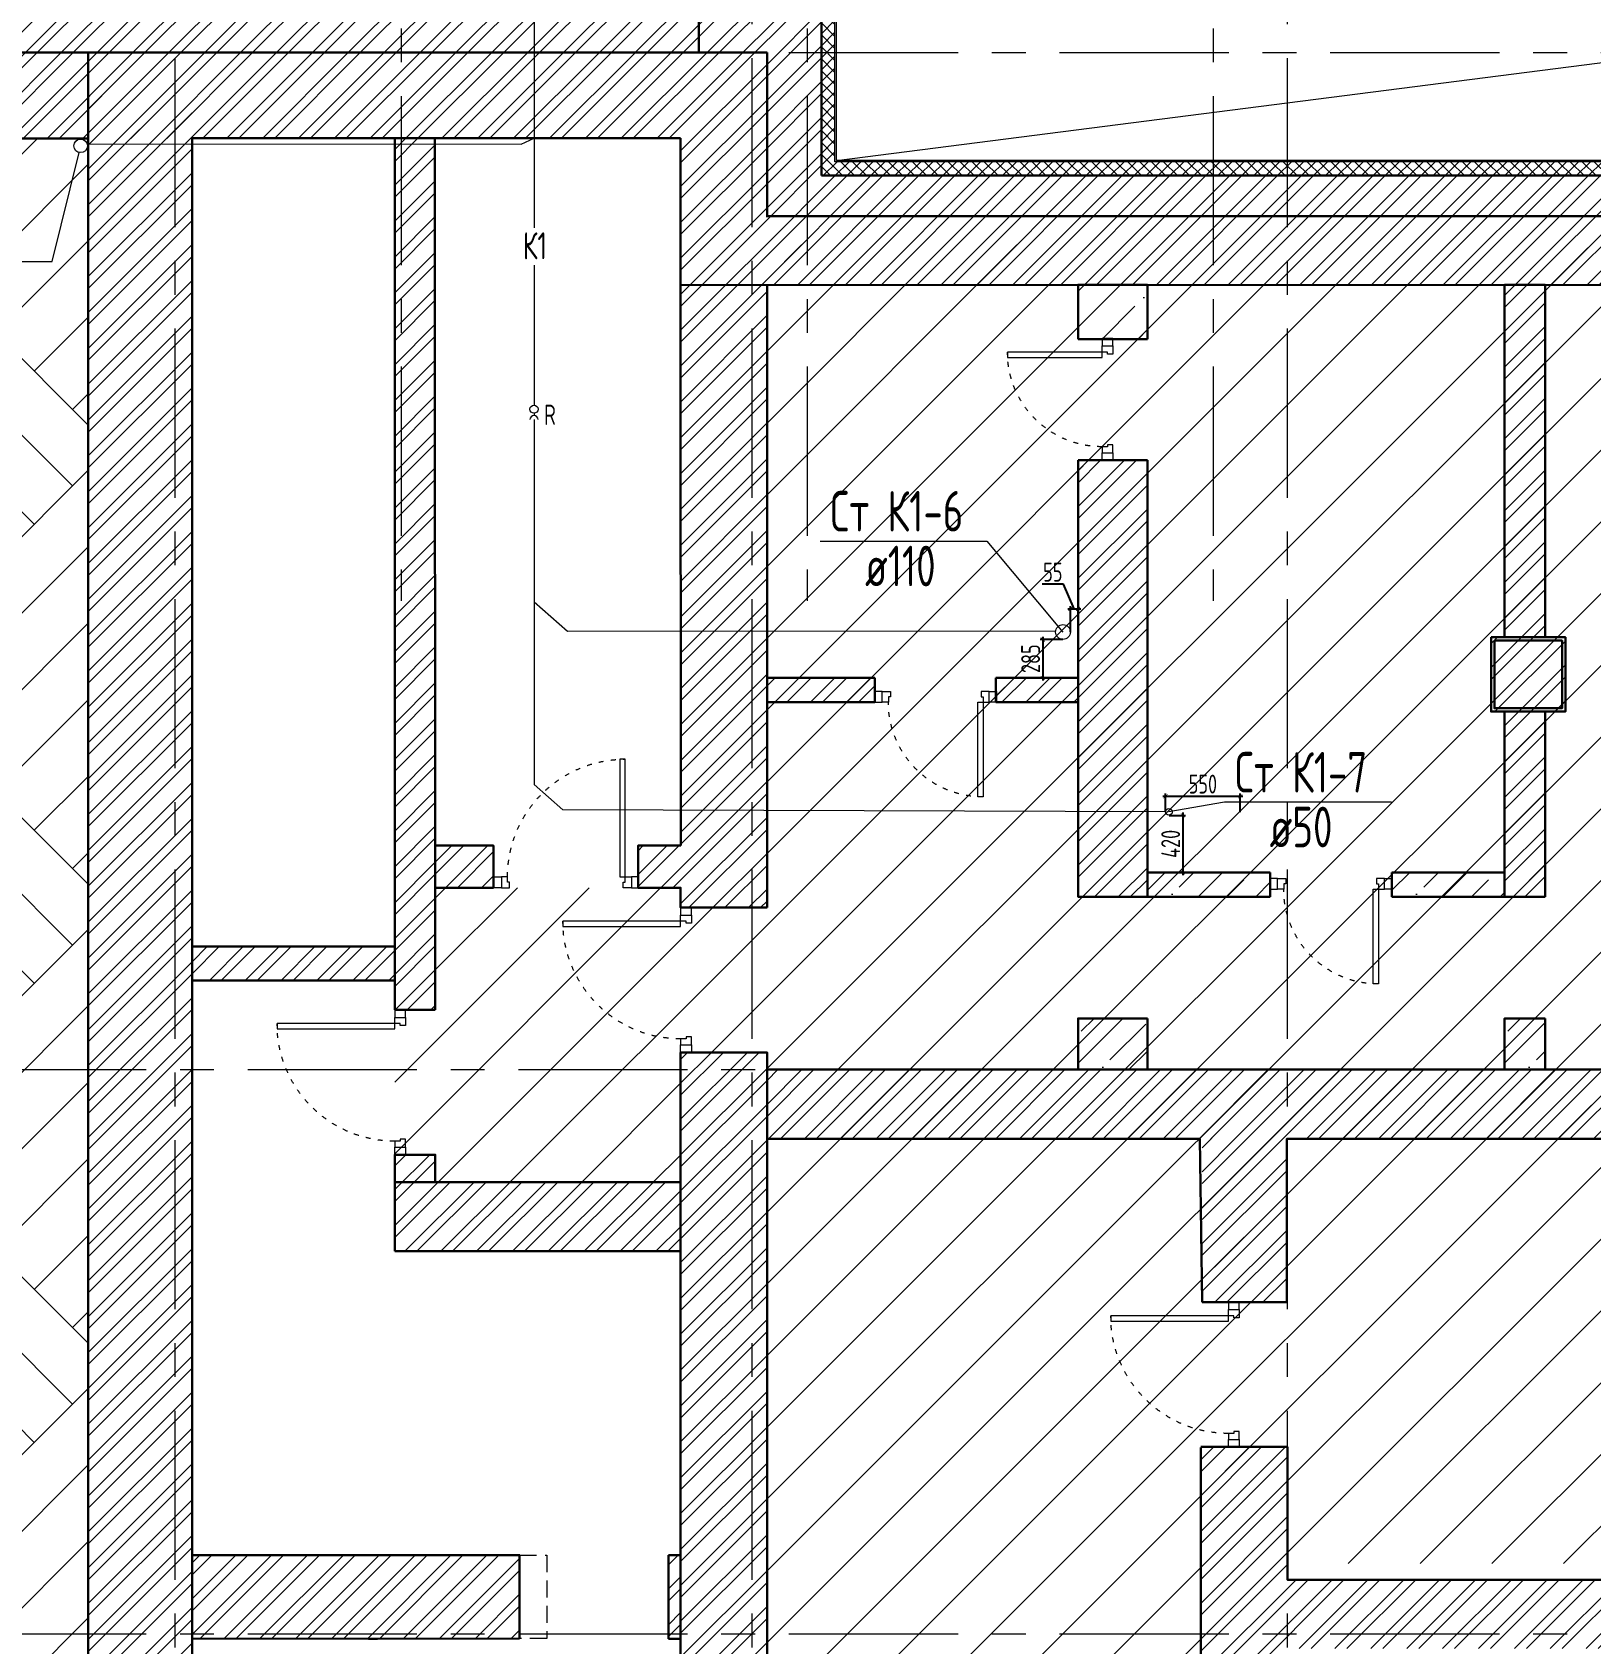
# Model space of a CAD drawing. Header units: millimetres. Extents: x -8689834 to 9419935, y -370377 to 166066.
# Drawn here: x -334898 to -323381, y 70921 to 82836 of the extents above; entities that cross this region are included whole.
import ezdxf
from ezdxf import colors
from ezdxf.entities.mleader import LeaderData, LeaderLine
from ezdxf.math import Vec2, Vec3

# ---------------------------------------------------------------- set-up
doc = ezdxf.new("R2010")
doc.units = ezdxf.units.MM
doc.header["$MEASUREMENT"] = 0
for name, pattern in [('ACAD_ISO03W100', [30, 12, -18]), ('CENTER', [2, 1.25, -0.25, 0.25, -0.25]), ('TRATTEGGIATA', [0.75, 0.5, -0.25])]:
    doc.linetypes.add(name, pattern=pattern)
doc.layers.get('0').update_dxf_attribs({"color": 250, "lineweight": 9})
for name, color, linetype, lineweight in [('!!!_АР_перегородки блоки', 7, 'Continuous', 5), ('1 этаж тонкие линии!', 250, 'Continuous', 0), ('АР_Двери', 175, 'Continuous', 18), ('АР_МосжилНии_Стены', 127, 'Continuous', 30), ('АР_Оси', 195, 'Continuous', 9), ('АР_Отметки', 250, 'Continuous', 15), ('АР_Перегородки кирпич', 244, 'Continuous', 30), ('АР_Перегородки_кирпич_Штрих', 244, 'Continuous', 5), ('АР_тонкая линия', 250, 'Continuous', 0), ('АР_Штриховка кирпич', 250, 'Continuous', 9), ('АР_Штриховка монолит', 250, 'Continuous', 9), ('ВК_канализация', 32, 'Continuous', 30), ('Подвал', 250, 'Continuous', 30)]:
    doc.layers.add(name, color=color, linetype=linetype, lineweight=lineweight)
doc.styles.add('ISOCPEUR', font='isocpeur.ttf', dxfattribs={"width": 0.7})
doc.dimstyles.new('R_50', dxfattribs={"dimtxt": 140, "dimasz": 30, "dimexe": 20, "dimexo": 0, "dimgap": 20, "dimtad": 1, "dimdec": 0, "dimrnd": 5, "dimzin": 0, "dimdsep": 46, "dimtxsty": 'ISOCPEUR', "dimblk": 'ARCHTICK', "dimcen": 50, "dimdle": 20, "dimclrd": 256, "dimclre": 256, "dimclrt": 256, "dimadec": 0, "dimazin": 0, "dimtfac": 2, "dimtdec": 0, "dimtofl": 0, "dimtmove": 1, "dimatfit": 3, "dimfxl": 1, "dimtvp": 3, "dimtolj": 1, "dimtzin": 0, "dimarcsym": 0})

# ---------------------------------------------------------------- blocks, each defined once
blk = doc.blocks.new('*U230')
for points in [[(-55, -80), (-55, 0), (-115, 0), (-115, -40), (-100, -40), (-100, -80), (-55, -80)], [(0, 0), (0, -80), (-55, -80), (-55, 0), (0, 0)], [(-1070, 0), (-1070, -80), (-1015, -80), (-1015, 0), (-1070, 0)], [(-1015, -80), (-1015, 0), (-955, 0), (-955, -40), (-970, -40), (-970, -80), (-1015, -80)]]:
    blk.add_lwpolyline(points)
blk.add_lwpolyline([(-100, -80), (-100, -950), (-140, -950), (-140, -80)], close=True)
at = {"linetype": 'ACAD_ISO03W100', "ltscale": 3}
blk.add_arc((-100, -80), 870, 180, 270, dxfattribs=at)
blk = doc.blocks.new('*U258')
blk.add_lwpolyline([(-100, 80), (-100, 780), (-140, 780), (-140, 80)], close=True)
for points in [[(-900, 0), (-900, 80), (-845, 80), (-845, 0), (-900, 0)], [(-845, 80), (-845, 0), (-785, 0), (-785, 40), (-800, 40), (-800, 80), (-845, 80)], [(-55, 80), (-55, 0), (-115, 0), (-115, 40), (-100, 40), (-100, 80), (-55, 80)], [(0, 0), (0, 80), (-55, 80), (-55, 0), (0, 0)]]:
    blk.add_lwpolyline(points)
at = {"linetype": 'ACAD_ISO03W100', "ltscale": 3}
blk.add_arc((-100, 80), 700, 90, 180, dxfattribs=at)
blk = doc.blocks.new('*U259')
for points in [[(-55, -80), (-55, 0), (-115, 0), (-115, -40), (-100, -40), (-100, -80), (-55, -80)], [(0, 0), (0, -80), (-55, -80), (-55, 0), (0, 0)], [(-900, 0), (-900, -80), (-845, -80), (-845, 0), (-900, 0)], [(-845, -80), (-845, 0), (-785, 0), (-785, -40), (-800, -40), (-800, -80), (-845, -80)]]:
    blk.add_lwpolyline(points)
blk.add_lwpolyline([(-100, -80), (-100, -780), (-140, -780), (-140, -80)], close=True)
at = {"linetype": 'ACAD_ISO03W100', "ltscale": 3}
blk.add_arc((-100, -80), 700, 180, 270, dxfattribs=at)
blk = doc.blocks.new('_DotSmall')
at = {"color": 0, "linetype": 'ByBlock', "const_width": 0.5}
blk.add_lwpolyline([(-0.0625, 0, 1), (0.0625, 0, 1)], format="xyb", close=True, dxfattribs=at)
blk = doc.blocks.new('*U1585')
for points in [[(-55, -80), (-55, 0), (-115, 0), (-115, -40), (-100, -40), (-100, -80), (-55, -80)], [(0, 0), (0, -80), (-55, -80), (-55, 0), (0, 0)], [(-1070, 0), (-1070, -80), (-1015, -80), (-1015, 0), (-1070, 0)], [(-1015, -80), (-1015, 0), (-955, 0), (-955, -40), (-970, -40), (-970, -80), (-1015, -80)]]:
    blk.add_lwpolyline(points)
blk.add_lwpolyline([(-100, -80), (-100, -950), (-140, -950), (-140, -80)], close=True)
at = {"linetype": 'ACAD_ISO03W100', "ltscale": 3}
blk.add_arc((-100, -80), 870, 180, 270, dxfattribs=at)
blk = doc.blocks.new('_ArchTick')
at = {"color": 0, "linetype": 'ByBlock', "const_width": 0.15}
blk.add_lwpolyline([(-0.5, -0.5), (0.5, 0.5)], dxfattribs=at)
blk = doc.blocks.new('*D2216')
at = {"lineweight": -2, "ltscale": 100, "transparency": 16777216}
for p, q in [((-326523, 77072), (-326523, 77207)), ((-325971, 77070), (-325971, 77207)), ((-326543, 77187), (-325951, 77187))]:
    blk.add_line(p, q, dxfattribs=at)
at = {"lineweight": -2, "ltscale": 100, "transparency": 16777216, "xscale": 30, "yscale": 30, "zscale": 30, "rotation": 180}
blk.add_blockref('_ArchTick', (-326523, 77187), dxfattribs=at)
at = {"lineweight": -2, "ltscale": 100, "transparency": 16777216, "xscale": 30, "yscale": 30, "zscale": 30}
blk.add_blockref('_ArchTick', (-325971, 77187), dxfattribs=at)
at = {"ltscale": 100, "transparency": 16777216, "insert": (-326247, 77277), "char_height": 140, "attachment_point": 5, "style": 'ISOCPEUR'}
blk.add_mtext('\\A1;550', dxfattribs=at)
blk = doc.blocks.new('*D2148')
at = {"lineweight": -2, "ltscale": 100, "transparency": 16777216}
for p, q in [((-326495, 77046), (-326375, 77046)), ((-326395, 77066), (-326395, 76604)), ((-326395, 76624), (-326415, 76624))]:
    blk.add_line(p, q, dxfattribs=at)
at = {"lineweight": -2, "ltscale": 100, "transparency": 16777216, "xscale": 30, "yscale": 30, "zscale": 30}
for p, rotation in [((-326395, 77046), 90), ((-326395, 76624), 270)]:
    blk.add_blockref('_ArchTick', p, dxfattribs=dict(at, rotation=rotation))
at = {"ltscale": 100, "transparency": 16777216, "insert": (-326485, 76835), "char_height": 140, "attachment_point": 5, "rotation": 90, "style": 'ISOCPEUR'}
blk.add_mtext('\\A1;420', dxfattribs=at)
blk = doc.blocks.new('*D2149')
at = {"lineweight": -2, "ltscale": 100, "transparency": 16777216}
for p, q in [((-327277, 78754), (-327435, 78754)), ((-327198, 78572), (-327277, 78754)), ((-327246, 78572), (-327149, 78572)), ((-327226, 78401), (-327226, 78592)), ((-327169, 78367), (-327169, 78592))]:
    blk.add_line(p, q, dxfattribs=at)
at = {"lineweight": -2, "ltscale": 100, "transparency": 16777216, "xscale": 30, "yscale": 30, "zscale": 30, "rotation": 180}
blk.add_blockref('_ArchTick', (-327226, 78572), dxfattribs=at)
at = {"lineweight": -2, "ltscale": 100, "transparency": 16777216, "xscale": 30, "yscale": 30, "zscale": 30}
blk.add_blockref('_ArchTick', (-327169, 78572), dxfattribs=at)
at = {"ltscale": 100, "transparency": 16777216, "insert": (-327356, 78844), "char_height": 140, "attachment_point": 5, "style": 'ISOCPEUR'}
blk.add_mtext('\\A1;55', dxfattribs=at)
blk = doc.blocks.new('*D2150')
at = {"lineweight": -2, "ltscale": 100, "transparency": 16777216}
for p, q in [((-327282, 78346), (-327450, 78346)), ((-327430, 78366), (-327430, 78042)), ((-327430, 78062), (-327450, 78062))]:
    blk.add_line(p, q, dxfattribs=at)
at = {"lineweight": -2, "ltscale": 100, "transparency": 16777216, "xscale": 30, "yscale": 30, "zscale": 30}
for p, rotation in [((-327430, 78346), 90), ((-327430, 78062), 270)]:
    blk.add_blockref('_ArchTick', p, dxfattribs=dict(at, rotation=rotation))
at = {"ltscale": 100, "transparency": 16777216, "insert": (-327520, 78204), "char_height": 140, "attachment_point": 5, "rotation": 90, "style": 'ISOCPEUR'}
blk.add_mtext('\\A1;285', dxfattribs=at)

msp = doc.modelspace()

# ---------------------------------------------------------------- hatches: boundary and pattern name
at = {"layer": '!!!_АР_перегородки блоки', "lineweight": 5, "ltscale": 100}
h = msp.add_hatch(dxfattribs=at)
h.set_pattern_fill('ANSI31', scale=3000, angle=180, style=0)
h.paths.add_polyline_path([(-327484.7, 61936.6), (-327484.7, 62094), (-326484.7, 62094), (-326484.7, 61936.6), (-326484.7, 61850.2), (-326197.5, 61850.2), (-326197.5, 71514.6), (-325612.1, 71514.6), (-295741.6, 71514.6), (-295741.6, 71680), (-295741.6, 81263.1), (-329468.3, 81263.1), (-329468.3, 61850.2), (-327484.7, 61850.2)])
h = msp.add_hatch(dxfattribs=at)
h.set_pattern_fill('ANSI31', scale=3000, angle=180, style=0)
h.paths.add_polyline_path([(-330105.5, 74335.6), (-331919.4, 74332.4), (-331919.4, 74537.2), (-332219.3, 74537.2), (-332219.3, 75607.2), (-331919.4, 75607.2), (-331922.6, 76510.5), (-330108.7, 76511.5), (-330106.8, 76363.5), (-329468.3, 76363.5), (-329468.3, 75293.5), (-330107.1, 75293.5)])
at = {"layer": '1 этаж тонкие линии!', "ltscale": 100, "transparency": 33554559}
h = msp.add_hatch(dxfattribs=at)
h.set_pattern_fill('ANSI37', scale=500, style=0)
h.paths.add_polyline_path([(-312975.8, 86253.4), (-312975.8, 86154.6), (-314046.6, 86154.3), (-314046.7, 86252.7), (-320754.2, 86252.6), (-320754.1, 86154.3), (-321554.3, 86153.2), (-321554.4, 86252.6), (-329569.4, 86252.6), (-329569.4, 85936.1), (-329469.9, 85936.2), (-329474.5, 85936.3), (-329472.6, 84865), (-329569.5, 84865), (-329569.5, 83085.6), (-329065.8, 83085.5), (-329065.8, 81775.7), (-312753.3, 81775.7), (-312753.3, 86252.6)])
h.paths.add_polyline_path([(-314046.6, 86154.3), (-314052.7, 86154.3), (-329474.3, 86153.8), (-329470.3, 83185.5), (-328965.8, 83185.8), (-328965.8, 81876), (-312853.3, 81875.7), (-312853.3, 86154.7)], flags=16)
h = msp.add_hatch(dxfattribs=at)
h.set_pattern_fill('AR-PARQ1', scale=200, angle=45, style=0)
h.paths.add_polyline_path([(-339005.1, 81057.8), (-335415.1, 81057.8), (-335415.1, 63056), (-339005.1, 63056)], flags=16)
h.paths.add_polyline_path([(-339852.1, 82045.5), (-334484.7, 82050.5), (-334484.7, 62098), (-339852.7, 62093)])
at = {"layer": 'АР_Перегородки_кирпич_Штрих', "ltscale": 100}
h = msp.add_hatch(dxfattribs=at)
h.set_pattern_fill('ANSI32', scale=500)
h.paths.add_polyline_path([(-332219.3, 76075.3), (-333716.8, 76075.3), (-333716.8, 75825.3), (-332219.3, 75825.3)])
at = {"layer": 'АР_Штриховка кирпич', "ltscale": 100}
h = msp.add_hatch(dxfattribs=at)
h.set_pattern_fill('ANSI32', scale=500)
h.paths.add_polyline_path([(-329468.3, 82685.7), (-329972, 82685.7), (-329971.6, 84865.2), (-329569.5, 84865.1), (-329569.5, 83085.5), (-329065.8, 83085.5), (-329065.8, 81775.7), (-296113.8, 81775.7), (-296113.8, 83086), (-295478.3, 83086), (-295478.3, 86252.6), (-295076.8, 86252.6), (-295076.8, 82685.7), (-295715.3, 82685.7), (-295715.3, 81707.5), (-295705.3, 80957.2), (-329468.3, 80969)])
h = msp.add_hatch(dxfattribs=at)
h.set_pattern_fill('ANSI32', scale=500)
h.paths.add_polyline_path([(-346852.1, 83700.7), (-347492, 83700.7), (-347492, 82045.7), (-340491.8, 82045.7), (-340491.8, 82685.7), (-329971.8, 82685.7), (-329971.8, 83192.4), (-341131.8, 83192.4), (-341131.8, 82685.7), (-346852, 82685.7)])
h = msp.add_hatch(dxfattribs=at)
h.set_pattern_fill('ANSI32', scale=500)
h.paths.add_polyline_path([(-339853.3, 82050.5), (-330106.8, 82051.5), (-330106.8, 80969.2), (-329468.3, 80969), (-329468.3, 82685.7), (-329576.8, 82685.7), (-329971.8, 82685.8), (-340493.3, 82685.7), (-340493.3, 64815.7), (-346842, 64815.7), (-346842, 55105.7), (-333741.7, 55105.7), (-333741.7, 61455.7), (-332347.9, 61455.7), (-332347.9, 62094), (-334239.8, 62094), (-334239.8, 55506.5), (-346441.8, 55506.5), (-346441.1, 64415), (-340492.6, 64415), (-340517.6, 61455.7), (-334214, 61455.7), (-334225.3, 62094.7), (-339853.3, 62094.7), (-339853.4, 64904.6)])
h = msp.add_hatch(dxfattribs=at)
h.set_pattern_fill('ANSI32', scale=500)
h.paths.add_polyline_path([(-333716.9, 82685.7), (-334136.7, 82685.7), (-334136.7, 62094), (-333716.8, 62094)])
h.paths.add_polyline_path([(-334136.7, 82685.7), (-334484.7, 82685.7), (-334484.7, 62094), (-334136.7, 62094)])
h = msp.add_hatch(dxfattribs=at)
h.set_pattern_fill('ANSI32', scale=500)
h.paths.add_polyline_path([(-332219.8, 75648.8), (-332218.6, 82051.5), (-331922.3, 82051.5), (-331922.1, 75607.2), (-332222, 75607.2), (-332219.3, 75648.8)])
h = msp.add_hatch(dxfattribs=at)
h.set_pattern_fill('ANSI32', scale=500)
h.paths.add_polyline_path([(-330106.2, 80969.1), (-329467.3, 80969.1), (-329468.3, 76363.5), (-330106.8, 76363.5), (-330106.8, 76510.8), (-330420.7, 76510.8), (-330420.7, 76822), (-330106.3, 76821.9)])
h = msp.add_hatch(dxfattribs=at)
h.set_pattern_fill('ANSI32', scale=500)
h.paths.add_polyline_path([(-324018.3, 80967.1), (-323719.9, 80967), (-323719.4, 78362.8), (-324017.3, 78362.8)])
h = msp.add_hatch(dxfattribs=at)
h.set_pattern_fill('ANSI32', scale=500)
h.paths.add_polyline_path([(-327169.7, 76684), (-327169.3, 79671.3), (-326656.9, 79671.3), (-326657.3, 76443.9), (-327169.3, 76443.9), (-327169.3, 76683.9)])
h = msp.add_hatch(dxfattribs=at)
h.set_pattern_fill('ANSI32', scale=500)
h.paths.add_polyline_path([(-324118.3, 78362.8), (-323567.6, 78362.8), (-323567.1, 77812.8), (-324117.3, 77812.8)])
h = msp.add_hatch(dxfattribs=at)
h.set_pattern_fill('ANSI32', scale=500)
h.paths.add_polyline_path([(-329469.3, 78062.5), (-328671.5, 78062.4), (-328670.9, 77882.5), (-329468.3, 77882.4)])
h = msp.add_hatch(dxfattribs=at)
h.set_pattern_fill('ANSI32', scale=500)
h.paths.add_polyline_path([(-327777.3, 78062.5), (-327169.6, 78062.4), (-327169, 77882.5), (-327776.3, 77882.4)])
h = msp.add_hatch(dxfattribs=at)
h.set_pattern_fill('ANSI32', scale=500)
h.paths.add_polyline_path([(-324018.3, 77813), (-323720, 77813), (-323719.4, 76444.2), (-324017.4, 76444.1)])
h = msp.add_hatch(dxfattribs=at)
h.set_pattern_fill('ANSI32', scale=500)
h.paths.add_polyline_path([(-331920.2, 76822), (-331490.9, 76821.9), (-331490.4, 76510.9), (-331919.3, 76510.8)])
h = msp.add_hatch(dxfattribs=at)
h.set_pattern_fill('ANSI32', scale=500)
h.paths.add_polyline_path([(-330107.2, 62334), (-330107, 75293.5), (-329468.1, 75293.5), (-329468.3, 62094), (-330106.8, 62094), (-330106.8, 62334)])
h = msp.add_hatch(dxfattribs=at)
h.set_pattern_fill('ANSI32', scale=500)
h.paths.add_polyline_path([(-314248, 75165.4), (-314248, 74653), (-329468.3, 74654), (-329468.3, 75166)])
h = msp.add_hatch(dxfattribs=at)
h.set_pattern_fill('ANSI32', scale=500)
h.paths.add_polyline_path([(-326253.2, 74660), (-325627.8, 74657), (-325627.2, 73443.5), (-326252.2, 73446.5)])
h = msp.add_hatch(dxfattribs=at)
h.set_pattern_fill('ANSI32', scale=500)
h.paths.add_polyline_path([(-331919.4, 74537.2), (-332219.3, 74537.2), (-332219.3, 74335), (-331919.4, 74335)])
h.paths.add_polyline_path([(-330106.8, 74335), (-331960.6, 74335), (-332241.4, 74335), (-332219.3, 74335), (-332219.3, 73822.6), (-330106.8, 73822.7)])
h.paths.add_polyline_path([(-333716.8, 74335), (-333716.8, 74335), (-333716.8, 73822.7), (-333716.8, 73822.7)])
h = msp.add_hatch(dxfattribs=at)
h.set_pattern_fill('ANSI32', scale=500)
h.paths.add_polyline_path([(-325621.9, 72376.5), (-326262.9, 72376.5), (-326262.2, 70995.7), (-325615.6, 70995.7), (-325615.6, 71514.8), (-325621.2, 71514.8)])
h.paths.add_polyline_path([(-321160.6, 71394.1), (-325615.6, 71394.1), (-325615.6, 70995.7), (-321166.3, 70885.7)])
h.paths.add_polyline_path([(-321166.3, 70885.7), (-325615.6, 70995.7), (-325615.6, 61476.5), (-325615.6, 66645.7), (-299206.8, 66645.7), (-299194.3, 67045.7), (-325615.6, 67045.7), (-325621.8, 70885.7), (-321160.6, 70885.7)])
h.paths.add_polyline_path([(-295715.3, 71393.9), (-314071.8, 71394), (-317825.5, 71394.1), (-317828.5, 72245.9), (-318274.1, 72245.9), (-318274.1, 71394.1), (-321160.6, 71394.1), (-321166.3, 70885.7), (-295715.3, 70995.7)])
h.paths.add_polyline_path([(-318274.1, 71394.1), (-317841.8, 71394.1)], flags=16)
h.paths.add_polyline_path([(-295715.3, 70999), (-321166.3, 70885.7), (-295715.3, 70891)], flags=17)
h.paths.add_polyline_path([(-327484.7, 61455.7), (-327484.7, 62093.9), (-331276, 62093.7), (-331277.6, 61455.4), (-325615.6, 61455.7), (-325615.6, 70995.7), (-326256.7, 70995.7), (-326255.1, 62094), (-326484.7, 62094), (-326484.7, 61455.7)])
h = msp.add_hatch(dxfattribs=at)
h.set_pattern_fill('ANSI32', scale=500)
h.set_pattern_definition([(45, (0, 5897.26), (-132.58252, 132.58252), []), (45, (88.39, 5897.26), (-132.58252, 132.58252), [])])
h.paths.add_polyline_path([(-331297.3, 71576), (-333716.8, 71576), (-333716.8, 70956.7), (-331297.3, 70959.2)])
h.paths.add_polyline_path([(-330106.8, 71576), (-330195.9, 71576.2), (-330195.9, 70956.9), (-330106.8, 70956.7)])
at = {"layer": 'АР_Штриховка монолит', "ltscale": 300}
h = msp.add_hatch(dxfattribs=at)
h.set_pattern_fill('ANSI35', scale=1500)
h.paths.add_polyline_path([(-327170.3, 80968.1), (-326657.1, 80968.1), (-326656.5, 80567), (-327169.3, 80567)])
h = msp.add_hatch(dxfattribs=at)
h.set_pattern_fill('ANSI35', scale=1200)
h.set_pattern_definition([(45, (16224.6, 200.95), (-212.13203, 212.13203), []), (45, (16436.73, 200.95), (-212.13203, 212.13203), [375, -75, 0, -75])])
h.paths.add_polyline_path([(-326657.8, 76624), (-325749.8, 76623.9), (-325749.3, 76444), (-326656.8, 76443.9)])
h = msp.add_hatch(dxfattribs=at)
h.set_pattern_fill('ANSI35', scale=1200)
h.set_pattern_definition([(45, (18031.88, 200.95), (-212.13203, 212.13203), []), (45, (18244.02, 200.95), (-212.13203, 212.13203), [375, -75, 0, -75])])
h.paths.add_polyline_path([(-324850.5, 76624), (-324017.7, 76623.9), (-324017.1, 76444), (-324849.5, 76443.9)])
h = msp.add_hatch(dxfattribs=at)
h.set_pattern_fill('ANSI35', scale=1200)
h.set_pattern_definition([(45, (15712.1, -1077.32), (-212.13203, 212.13203), []), (45, (15924.24, -1077.32), (-212.13203, 212.13203), [375, -75, 0, -75])])
h.paths.add_polyline_path([(-327170.3, 75544.2), (-326657.1, 75544.2), (-326656.5, 75165.7), (-327169.3, 75165.7)])
h = msp.add_hatch(dxfattribs=at)
h.set_pattern_fill('ANSI35', scale=1200)
h.set_pattern_definition([(45, (18864.04, -1077.32), (-212.13203, 212.13203), []), (45, (19076.17, -1077.32), (-212.13203, 212.13203), [375, -75, 0, -75])])
h.paths.add_polyline_path([(-324018.3, 75544.2), (-323716.8, 75544.2), (-323716.2, 75165.7), (-324017.4, 75165.7)])

# ---------------------------------------------------------------- linework, layer by layer
at = {"color": 244, "ltscale": 500, "true_color": 0x991b1e}
msp.add_circle((-334540.8, 81995.4), 50, dxfattribs=at)
at = {"layer": 'АР_МосжилНии_Стены', "color": 7, "ltscale": 100}
for p, q in [((-329971.8, 84865.2), (-329971.8, 82685.7)), ((-329065.8, 81775.7), (-329065.8, 83085.5)), ((-340491.8, 82685.7), (-329468.3, 82685.7)), ((-329468.3, 82685.7), (-329468.3, 81468.1)), ((-339853.3, 82050.5), (-334484.7, 82050.5)), ((-333716.8, 82051.5), (-330106.8, 82051.5)), ((-332219.3, 75607.2), (-332219.1, 82051.5)), ((-331923.3, 82051.5), (-331919.4, 75607.2)), ((-330106.8, 80826.5), (-330106.8, 82051.5)), ((-329468.3, 81475.7), (-295715.3, 81475.7)), ((-329468.3, 80969), (-329468.3, 76363.5)), ((-330106.3, 76821.9), (-330106.8, 80826.5)), ((-330420.7, 76511), (-330420.7, 76810.9)), ((-331919.4, 75607.2), (-332219.3, 75607.2)), ((-331602.4, 74335), (-331883.2, 74335)), ((-330106.8, 73822.7), (-332219.3, 73822.7)), ((-333716.8, 71576), (-331295.9, 71576.3)), ((-331297.3, 71575.5), (-331297.3, 70959.2)), ((-330106.8, 71576), (-330195.9, 71576)), ((-330195.9, 71576), (-330195.9, 70957.6)), ((-331297.3, 70959.2), (-333716.9, 70958.1)), ((-332347.9, 70957), (-332413.4, 70957)), ((-330195.9, 70957.6), (-330106.8, 70957.6))]:
    msp.add_line(p, q, dxfattribs=at)
for points in [[(-334484.7, 62094), (-334484.7, 82685.7)], [(-333716.8, 62094), (-333716.8, 62094), (-333716.8, 82051.5)], [(-296113.8, 81775.7), (-329065.8, 81775.7)], [(-295079.4, 80956.9), (-330109.4, 80969.2)], [(-327169.3, 80567), (-327169.3, 80968.2), (-326656.8, 80968.2), (-326656.8, 80567)], [(-327169.3, 80567), (-326656.8, 80567)], [(-326656.8, 79671.3), (-326656.8, 76443.9), (-327169.3, 76443.9), (-327169.3, 79671.3)], [(-326656.8, 79671.3), (-327169.3, 79671.3)], [(-328671.2, 78062.4), (-329468.3, 78062.4)], [(-328671.4, 78062.4), (-329268.4, 78062.4)], [(-328671.4, 77882.4), (-328671.4, 78062.4)], [(-328671.2, 77882.4), (-328671.2, 78062.4)], [(-327169.3, 78062.4), (-327776.3, 78062.4)], [(-327776.3, 77882.4), (-327776.3, 78062.4)], [(-328671.2, 77882.4), (-329468.3, 77882.4)], [(-328671.4, 77882.4), (-329268.4, 77882.4)], [(-327169.3, 77882.4), (-327776.3, 77882.4)], [(-331919.3, 76822), (-331490.7, 76822), (-331490.7, 76510.8), (-331919.3, 76510.8)], [(-330106.3, 76821.9), (-330420.7, 76822), (-330420.7, 76510.8), (-330106.8, 76510.8), (-330106.8, 76363.5), (-329468.3, 76363.5)], [(-326656.8, 76623.9), (-325749.5, 76623.9)], [(-325749.5, 76443.9), (-325749.5, 76623.9)], [(-324849.5, 76623.9), (-324017.4, 76623.9)], [(-324849.5, 76443.9), (-324849.5, 76623.9)], [(-326656.8, 76443.9), (-325749.5, 76443.9)], [(-324849.5, 76443.9), (-324017.4, 76443.9)], [(-330106.8, 75293.5), (-330106.8, 62099.4)], [(-330106.8, 75293.5), (-329468.3, 75293.5), (-329468.3, 62094)], [(-329468.3, 75165.7), (-314248, 75165.7), (-314248, 74654)], [(-326252.2, 73446.5), (-326270.8, 74654), (-329468.3, 74654)], [(-325627.5, 73446.5), (-325627.5, 74654), (-318274.1, 74654), (-318274.1, 73046.3), (-317829.4, 73046.3), (-317829.4, 73046.3), (-317829.4, 74654)], [(-295715.3, 74654), (-295715.3, 71393.9), (-325621.8, 71394.1), (-325622.2, 72376.5)], [(-331919.4, 74335), (-331919.4, 74537.2), (-332219.3, 74537.2), (-332219.3, 73822.7)], [(-332219.3, 74335), (-330106.8, 74335)], [(-326252.2, 73446.5), (-325627.5, 73446.5)], [(-326262.6, 72376.5), (-325622.2, 72376.5)], [(-326262.2, 62094), (-326262.6, 72372.8)]]:
    msp.add_lwpolyline(points, dxfattribs=at)
for points in [[(-323716.5, 78362.8), (-324017.3, 78362.8), (-324017.4, 80967), (-323716.5, 80967)], [(-324117.3, 78362.8), (-323567.3, 78362.8), (-323567.3, 77812.8), (-324117.3, 77812.8)], [(-324092.3, 78337.8), (-323592.3, 78337.8), (-323592.3, 77837.8), (-324092.3, 77837.8)], [(-323716.5, 76443.9), (-324017.4, 76443.9), (-324017.3, 77812.8), (-323716.5, 77812.8)], [(-326656.8, 75544.2), (-327169.3, 75544.2), (-327169.3, 75165.7), (-326656.8, 75165.7)], [(-323716.5, 75544.2), (-324017.4, 75544.2), (-324017.4, 75165.7), (-323716.5, 75165.7)]]:
    msp.add_lwpolyline(points, close=True, dxfattribs=at)
at = {"layer": 'АР_Оси', "color": 7, "linetype": 'CENTER', "ltscale": 1000}
for p, q in [((-332172.1, 134363.2), (-332172.1, 78630.8)), ((-329172.1, 134363.2), (-329172.1, 78630.8)), ((-326172.1, 134363.2), (-326172.1, 78630.8)), ((-329577, 53394.4), (-329577, 87701.9)), ((-325622, 53394.4), (-325622, 87701.9)), ((-333842, 53394.4), (-333842, 82776.9)), ((-359305.8, 82685.7), (-275708.6, 82685.7)), ((-359305.8, 75165.7), (-275708.6, 75165.7)), ((-359305.8, 70995.7), (-275708.6, 70995.7))]:
    msp.add_line(p, q, dxfattribs=at)
at = {"layer": 'АР_Перегородки кирпич', "color": 7, "linetype": 'Continuous', "ltscale": 100}
for p, q in [((-333716.8, 76075.3), (-332219.3, 76075.3)), ((-333716.8, 75825.3), (-332219.3, 75825.3))]:
    msp.add_line(p, q, dxfattribs=at)
at = {"layer": 'АР_тонкая линия', "color": 7, "ltscale": 500, "elevation": -1.4}
for points in [[(-312975.8, 86154.6), (-312853.3, 86154.2), (-312853.3, 81876.3), (-328965.8, 81876.3), (-328965.8, 83185.5), (-329470.8, 83185.5), (-329472.6, 84865)], [(-312975.3, 86144.2), (-312863.3, 86144.2), (-312863.3, 81886.3), (-328955.8, 81886.3), (-328955.8, 83195.5), (-329460.8, 83195.5), (-329462.6, 84865)]]:
    msp.add_lwpolyline(points, dxfattribs=at)
at = {"layer": 'ВК_канализация', "color": 244, "lineweight": 13, "ltscale": 500, "true_color": 0x991b1e}
for points in [[(-334493.4, 87340.2), (-334486.3, 83572.4), (-334348.4, 83389.4), (-331335.3, 83379.8), (-331189.9, 83248.4), (-331189.9, 82051.5)], [(-334491.2, 82011.7), (-331285.5, 82007.4), (-331189.9, 82051.5)], [(-331189.9, 82051.5), (-331189.9, 81389.2)], [(-331189.9, 81113.4), (-331189.9, 80078.5)], [(-331189.9, 80018.5), (-331189.9, 80001.8)], [(-331189.9, 79971.8), (-331189.9, 77274.6)], [(-327335.6, 78407.4), (-330943.8, 78404.2), (-331189.9, 78621.1)], [(-326523.3, 77072), (-330977.8, 77086.2), (-331189.9, 77274.6)]]:
    msp.add_lwpolyline(points, dxfattribs=at)
at = {"layer": 'ВК_канализация', "color": 18, "lineweight": 13, "ltscale": 500, "true_color": 0x000000}
for points in [[(-335984.7, 81141.7), (-334750.8, 81141.7), (-334552.7, 81946.8)], [(-329076.6, 79073.2), (-327842.6, 79073.2), (-327280.9, 78401.3)], [(-324852.4, 77143.5), (-326086.4, 77143.5), (-326498.3, 77072)]]:
    msp.add_lwpolyline(points, dxfattribs=at)
at = {"layer": 'ВК_канализация', "color": 244, "lineweight": 13, "ltscale": 500, "true_color": 0x991b1e}
for centre, radius in [((-331189.9, 80048.5), 30), ((-327280.9, 78401.3), 55), ((-326498.3, 77072), 25)]:
    msp.add_circle(centre, radius, dxfattribs=at)
msp.add_arc((-331189.9, 79971.8), 30, 0, 180, dxfattribs=at)
at = {"layer": 'Подвал', "color": 7, "lineweight": 13, "ltscale": 500}
msp.add_line((-328955.8, 81886.3, -1.4), (-320586.7, 82958.8), dxfattribs=at)
at = {"layer": 'Подвал', "color": 7, "linetype": 'TRATTEGGIATA', "lineweight": 13, "ltscale": 250}
for p, q in [((-331295.9, 71576), (-331095.9, 71576)), ((-331095.9, 71576), (-331095.9, 70959.2)), ((-331095.9, 70959.2), (-331297.3, 70959.2))]:
    msp.add_line(p, q, dxfattribs=at)

# ---------------------------------------------------------------- block references
at = {"layer": 'АР_Двери', "color": 7, "xscale": -1}
for name, p, rotation in [('*U259', (-326911.5, 80571.3), 270), ('*U258', (-327771.4, 77962.4), 180), ('*U1585', (-330415.7, 76510.8), 180), ('*U258', (-324849.5, 76579.4), 180), ('*U230', (-330026.8, 76363.5), 270), ('*U230', (-332139.3, 75607.2), 270), ('*U230', (-325978.5, 73446.5), 270)]:
    msp.add_blockref(name, p, dxfattribs=dict(at, rotation=rotation))

# ---------------------------------------------------------------- texts
at = {"layer": 'ВК_канализация', "color": 18, "ltscale": 100, "true_color": 0x000000, "attachment_point": 4, "style": 'ISOCPEUR'}
for s, insert, char_height, width in [('К1', (-331272.1, 81256.8), 200, 5891.51), ('Ст К1-6', (-329000, 79294), 300, 5891.51), ('\\pxi-1,l1,t1,5;ø110', (-328743.9, 78889.3), 300, 7500), ('Ст К1-7', (-326009.8, 77364.2), 300, 5891.51), ('\\pxi-1,l1,t1,5;ø50', (-325753.8, 76959.6), 300, 7500)]:
    msp.add_mtext(s, dxfattribs=dict(at, insert=insert, char_height=char_height, width=width))
at = {"layer": 'ВК_канализация', "color": 7, "ltscale": 100, "insert": (-331115.5, 80007.4, -78.2), "char_height": 150, "width": 7500, "attachment_point": 4, "rotation": 0.04194, "style": 'ISOCPEUR'}
msp.add_mtext('\\pxi-1,l1,t1,5;R', dxfattribs=at)

# ---------------------------------------------------------------- dimensions: what is measured, and where the dimension line sits
at = {"color": 18, "ltscale": 100, "true_color": 0x000000}
dim = msp.add_linear_dim(base=(-327169.3, 78571.9), p1=(-327225.9, 78401.3), p2=(-327169.3, 78367.1), dimstyle='R_50', override={"dimpost": '\\X'}, dxfattribs=at)
dim.commit()
dim.dimension.update_dxf_attribs({"geometry": '*D2149', "text_midpoint": (-327297.2, 78753.6), "dimtype": 160})
for base, p1, p2, picture, middle in [((-327429.6, 78062.4), (-327281.7, 78346.3), (-327429.6, 78062.4), '*D2150', (-327519.6, 78204.4)), ((-326395, 76623.9), (-326495, 77046), (-326395, 76623.9), '*D2148', (-326485, 76835))]:
    dim = msp.add_linear_dim(base=base, p1=p1, p2=p2, angle=90, dimstyle='R_50', override={"dimpost": '\\X'}, dxfattribs=at)
    dim.commit()
    dim.dimension.update_dxf_attribs({"geometry": picture, "text_midpoint": middle})
dim = msp.add_linear_dim(base=(-325971.2, 77187.1), p1=(-326523.3, 77072), p2=(-325971.2, 77070.2), dimstyle='R_50', override={"dimpost": '\\X'}, dxfattribs=at)
dim.commit()
dim.dimension.update_dxf_attribs({"geometry": '*D2216', "text_midpoint": (-326247.2, 77277.1)})

# ---------------------------------------------------------------- leaders
at = {"layer": 'АР_Отметки', "color": 7}
ml = msp.add_multileader_mtext('Standard', dxfattribs=at)
ml.set_content('{\\W0.8;-2,430}', color=7, style='ISOCPEUR')
ml.set_leader_properties(color=256, linetype='Continuous', lineweight=-1)
ml.set_arrow_properties(name='DOTSMALL')
ml.build(insert=Vec2(0, 0))
ml.multileader.update_dxf_attribs({"has_text_frame": 1, "text_left_attachment_type": 4, "text_right_attachment_type": 4, "dogleg_length": 100, "arrow_head_size": 180})
ctx = ml.context
ctx.base_point, ctx.char_height, ctx.arrow_head_size, ctx.landing_gap_size, ctx.plane_origin = Vec3(-336711.9, 117132.7), 250, 180, 50, Vec3(-335659.2, 115477.5)
ctx.left_attachment, ctx.right_attachment = 4, 4
notes = []
notes.append((ctx, [(0, (0, 0, 0), (0, 0), (1, 0), 1, [])]))
ctx.mtext.insert, ctx.mtext.width, ctx.mtext.line_spacing_style, ctx.mtext.flow_direction = Vec3(-336661.9, 117466), 852.697, 2, 5
ml = msp.add_multileader_mtext('Standard', dxfattribs=at)
ml.set_content('{\\W0.8;-2,730}', color=7, style='ISOCPEUR')
ml.set_leader_properties(color=256, linetype='Continuous', lineweight=-1)
ml.set_arrow_properties(name='DOTSMALL')
ml.build(insert=Vec2(0, 0))
ml.multileader.update_dxf_attribs({"has_text_frame": 1, "text_left_attachment_type": 4, "text_right_attachment_type": 4, "dogleg_length": 100, "arrow_head_size": 180})
ctx = ml.context
ctx.base_point, ctx.char_height, ctx.arrow_head_size, ctx.landing_gap_size, ctx.plane_origin = Vec3(-346825.1, 101700.9), 250, 180, 50, Vec3(-346781.5, 100422.8)
ctx.left_attachment, ctx.right_attachment = 4, 4
notes.append((ctx, [(0, (0, 0, 0), (0, 0), (1, 0), 1, [])]))
ctx.mtext.insert, ctx.mtext.width, ctx.mtext.defined_height, ctx.mtext.line_spacing_style, ctx.mtext.flow_direction = Vec3(-346775.1, 102034.3), 769.989, 343.9, 2, 5
ml = msp.add_multileader_mtext('Standard', dxfattribs=at)
ml.set_content('{\\W0.8;-2,780}', color=7, style='ISOCPEUR')
ml.set_leader_properties(color=256, linetype='Continuous', lineweight=-1)
ml.set_arrow_properties(name='DOTSMALL')
ml.build(insert=Vec2(0, 0))
ml.multileader.update_dxf_attribs({"has_text_frame": 1, "text_left_attachment_type": 4, "text_right_attachment_type": 4, "dogleg_length": 100, "arrow_head_size": 180})
ctx = ml.context
ctx.base_point, ctx.char_height, ctx.arrow_head_size, ctx.landing_gap_size, ctx.plane_origin = Vec3(-348571.1, 101311.4), 250, 180, 50, Vec3(-348527.5, 100033.3)
ctx.left_attachment, ctx.right_attachment = 4, 4
notes.append((ctx, [(0, (0, 0, 0), (0, 0), (1, 0), 1, [])]))
ctx.mtext.insert, ctx.mtext.width, ctx.mtext.defined_height, ctx.mtext.line_spacing_style, ctx.mtext.flow_direction = Vec3(-348521.1, 101644.7), 769.989, 343.9, 2, 5
ml = msp.add_multileader_mtext('Standard', dxfattribs=at)
ml.set_content('{\\W0.8;-2,730}', color=7, style='ISOCPEUR')
ml.set_leader_properties(color=256, linetype='Continuous', lineweight=-1)
ml.set_arrow_properties(name='DOTSMALL')
ml.build(insert=Vec2(0, 0))
ml.multileader.update_dxf_attribs({"has_text_frame": 1, "text_left_attachment_type": 4, "text_right_attachment_type": 4, "dogleg_length": 100, "arrow_head_size": 180})
ctx = ml.context
ctx.base_point, ctx.char_height, ctx.arrow_head_size, ctx.landing_gap_size, ctx.plane_origin = Vec3(-343122.5, 91149.4), 250, 180, 50, Vec3(-347781, 87297.1)
ctx.left_attachment, ctx.right_attachment = 4, 4
notes.append((ctx, [(0, (0, 0, 0), (0, 0), (1, 0), 1, [])]))
ctx.mtext.insert, ctx.mtext.width, ctx.mtext.defined_height, ctx.mtext.line_spacing_style, ctx.mtext.flow_direction = Vec3(-343072.5, 91482.7), 769.989, 343.9, 2, 5
ml = msp.add_multileader_mtext('Standard', dxfattribs=at)
ml.set_content('{\\W0.8;-2,430}', color=7, style='ISOCPEUR')
ml.set_leader_properties(color=256, linetype='Continuous', lineweight=-1)
ml.set_arrow_properties(name='DOTSMALL')
ml.build(insert=Vec2(0, 0))
ml.multileader.update_dxf_attribs({"has_text_frame": 1, "text_left_attachment_type": 4, "text_right_attachment_type": 4, "dogleg_length": 100, "arrow_head_size": 180})
ctx = ml.context
ctx.base_point, ctx.char_height, ctx.arrow_head_size, ctx.landing_gap_size, ctx.plane_origin = Vec3(-334177.8, 87942.7), 250, 180, 50, Vec3(-333125.1, 86287.5)
ctx.left_attachment, ctx.right_attachment = 4, 4
notes.append((ctx, [(0, (0, 0, 0), (0, 0), (1, 0), 1, [])]))
ctx.mtext.insert, ctx.mtext.width, ctx.mtext.line_spacing_style, ctx.mtext.flow_direction = Vec3(-334127.8, 88276.1), 852.697, 2, 5
for ctx, leaders in notes:
    for number, flags, end, landing, length, lines in leaders:
        leader = LeaderData()
        leader.index, (leader.has_last_leader_line, leader.has_dogleg_vector, leader.attachment_direction) = number, flags
        leader.last_leader_point, leader.dogleg_vector, leader.dogleg_length = Vec3(end), Vec3(landing), length
        for number, points, colour, breaks in lines:
            line = LeaderLine()
            line.index, line.vertices, line.color, line.breaks = number, Vec3.list(points), colors.encode_raw_color(colour), breaks
            leader.lines.append(line)
        ctx.leaders.append(leader)

doc.saveas('drawing.dxf')
